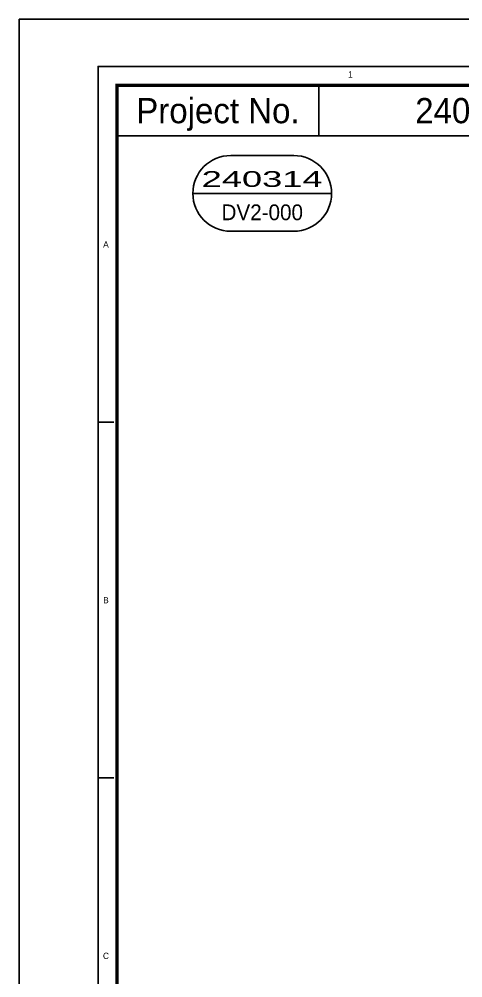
# Model space of a CAD drawing. Header units: inches. Extents: x 0 to 77285, y -118 to 40065.
# Drawn here: x 68990 to 69341, y 28327 to 29087 of the extents above; entities that cross this region are included whole.
import ezdxf
from ezdxf.enums import TextEntityAlignment as Align

# ---------------------------------------------------------------- set-up
doc = ezdxf.new("R2010")
doc.units = ezdxf.units.IN
doc.header["$LTSCALE"] = 5
doc.header["$MEASUREMENT"] = 0
doc.styles.add('SCI', font='')
doc.styles.get('SCI').set_extended_font_data('Gulim')

# ---------------------------------------------------------------- blocks, each defined once
blk = doc.blocks.new('A$Cbc27a0ff')
at = {"color": 40}
blk.add_line((47.5, -18.5), (47.5, -10.5), dxfattribs=at)
at = {"color": 7, "linetype": 'Continuous'}
blk.add_line((27.52, -27.62), (49.52, -27.62), dxfattribs=at)
at = {"color": 2}
for p, q in [((15, -63.9), (12.5, -63.9)), ((15, -120.3), (12.5, -120.3))]:
    blk.add_line(p, q, dxfattribs=at)
blk.add_lwpolyline([(12.5, -289.5), (12.5, -7.5), (412.5, -7.5), (412.5, -289.5)], close=True, dxfattribs=at)
at = {"color": 40, "const_width": 0.5}
blk.add_lwpolyline([(15.5, -286.5), (15.5, -10.5), (409.5, -10.5), (409.5, -286.5)], close=True, dxfattribs=at)
at = {"color": 40}
blk.add_lwpolyline([(15.5, -18.5), (95.5, -18.5)], dxfattribs=at)
blk.add_lwpolyline([(33.52, -21.62, 1), (33.52, -33.62), (43.52, -33.62, 1), (43.52, -21.62)], format="xyb", close=True)
at = {"layer": 'Defpoints', "color": 1}
blk.add_lwpolyline([(0, -297), (0, 0), (420, 0), (420, -297)], close=True, dxfattribs=at)
at = {"color": 2, "style": 'SCI'}
for s, p in [('1', (52.5, -8.75)), ('A', (13.75, -35.7)), ('B', (13.75, -92.1)), ('C', (13.75, -148.5))]:
    blk.add_text(s, height=1, dxfattribs=at).set_placement(p, align=Align.MIDDLE_CENTER)
at = {"style": 'SCI'}
blk.add_text('Project No.', height=4, dxfattribs=at).set_placement((31.5, -14.5), align=Align.MIDDLE_CENTER)

msp = doc.modelspace()

# ---------------------------------------------------------------- block references
at = {"xscale": 5, "yscale": 5, "zscale": 5}
msp.add_blockref('A$Cbc27a0ff', (68989.72535195, 29086.73466081), dxfattribs=at)

# ---------------------------------------------------------------- texts
at = {"style": 'SCI'}
for s, height, p in [('240314', 20, (69347.22535195, 29014.23466081)), ('DV2-000', 12.5, (69182.34473406, 28933.63775026))]:
    msp.add_text(s, height=height, dxfattribs=at).set_placement(p, align=Align.MIDDLE_CENTER)
at = {"style": 'SCI', "width": 1.63101}
msp.add_text('240314', height=12.5, dxfattribs=at).set_placement((69134.34121369, 28953.77874557), (69230.11691247, 28953.77874557), align=Align.FIT)

doc.saveas('drawing.dxf')
